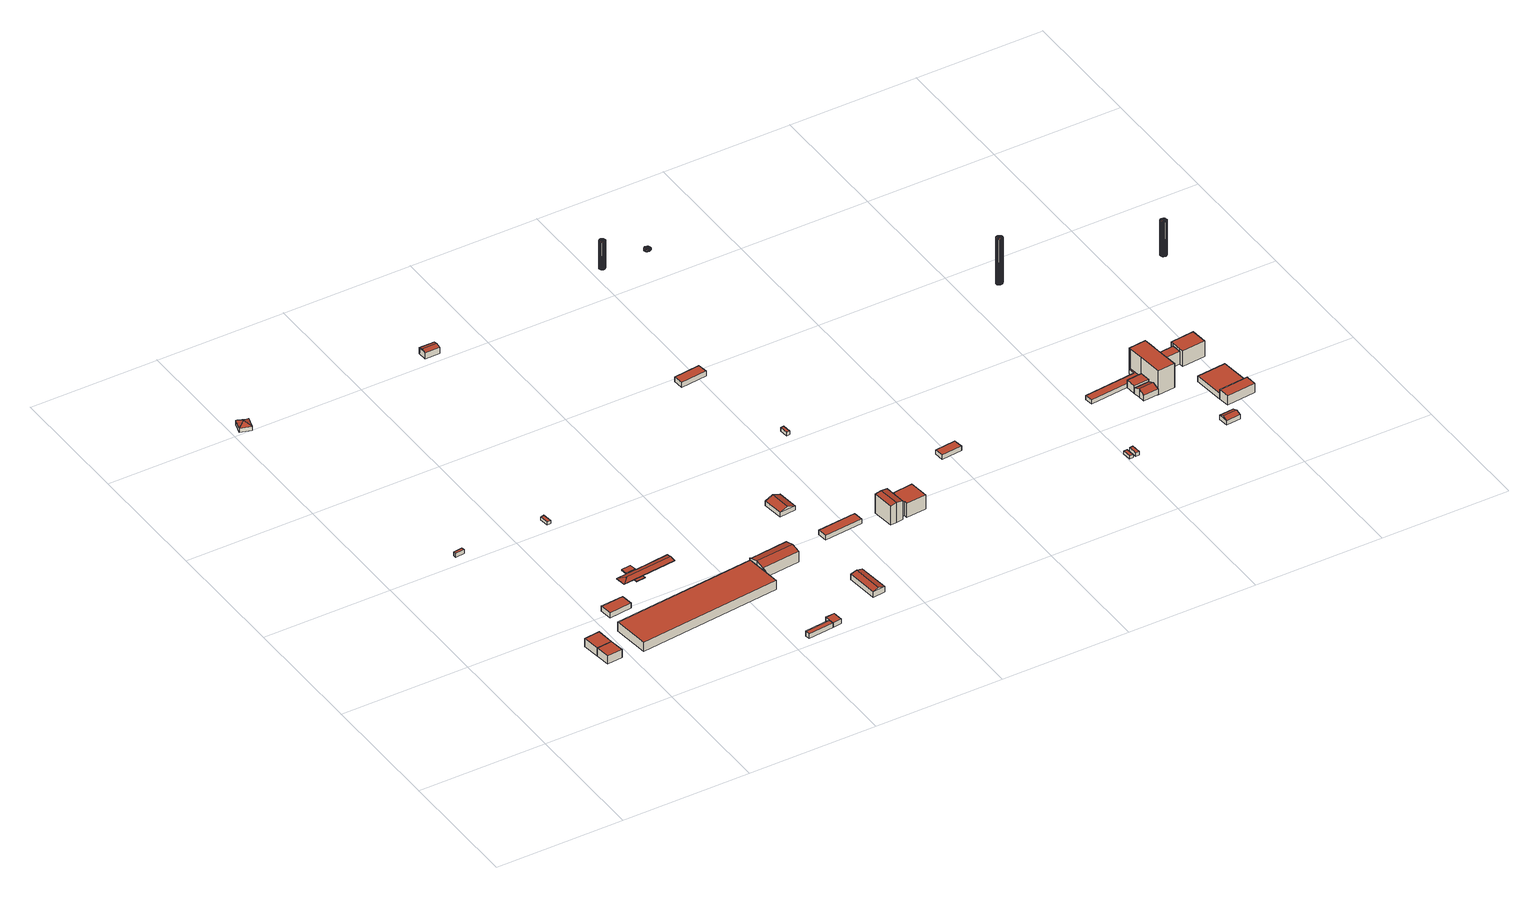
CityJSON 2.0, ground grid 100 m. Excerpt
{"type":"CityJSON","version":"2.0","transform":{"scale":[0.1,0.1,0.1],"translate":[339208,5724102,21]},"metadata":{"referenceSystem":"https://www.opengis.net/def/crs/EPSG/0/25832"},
"CityObjects":{
"building1":{"type":"Building","attributes":{"Geometrietyp2DReferenz":"3000","Gemeindeschluessel":"05170048","function":"31001_2100","roofType":"1000","measuredHeight":6.82},"address":[{"country":"Germany","locality":"Wesel","thoroughfareNumber":"87","thoroughfareName":"RWE-Straße"}],"geometry":[{"type":"Solid","lod":"2","boundaries":[[[[0,1,2,3]],[[4,5,1,0]],[[6,7,5,4]],[[3,2,7,6]],[[4,0,3,6]],[[1,5,7,2]]]],"semantics":{"surfaces":[{"type":"WallSurface"},{"type":"RoofSurface"},{"type":"GroundSurface"}],"values":[[0,0,0,0,1,2]]}}]},
"building2":{"type":"Building","attributes":{"Geometrietyp2DReferenz":"3000","Gemeindeschluessel":"05170048","function":"31001_2100","roofType":"1000","measuredHeight":6.75},"address":[{"country":"Germany","locality":"Wesel","thoroughfareNumber":"87","thoroughfareName":"RWE-Straße"}],"geometry":[{"type":"Solid","lod":"2","boundaries":[[[[8,9,10,11]],[[3,12,9,8]],[[6,13,12,3]],[[11,10,13,6]],[[3,8,11,6]],[[9,12,13,10]]]],"semantics":{"surfaces":[{"type":"WallSurface"},{"type":"RoofSurface"},{"type":"GroundSurface"}],"values":[[0,0,0,0,1,2]]}}]},
"building3":{"type":"Building","attributes":{"Geometrietyp2DReferenz":"3000","Gemeindeschluessel":"05170048","function":"31001_2520","roofType":"1000","measuredHeight":3.24},"address":[{"country":"Germany","locality":"Wesel","thoroughfareNumber":"89","thoroughfareName":"RWE-Straße"}],"geometry":[{"type":"Solid","lod":"2","boundaries":[[[[14,15,16,17]],[[18,19,15,14]],[[20,21,19,18]],[[17,16,21,20]],[[18,14,17,20]],[[15,19,21,16]]]],"semantics":{"surfaces":[{"type":"WallSurface"},{"type":"RoofSurface"},{"type":"GroundSurface"}],"values":[[0,0,0,0,1,2]]}}]},
"building4":{"type":"Building","attributes":{"Geometrietyp2DReferenz":"3000","Gemeindeschluessel":"05170048","function":"31001_2720","roofType":"3500","measuredHeight":6.2},"address":[{"country":"Germany","locality":"Wesel","thoroughfareNumber":"77","thoroughfareName":"RWE-Straße"}],"geometry":[{"type":"Solid","lod":"2","boundaries":[[[[22,23,24,25]],[[26,27,23,22]],[[28,29,27,26]],[[30,31,29,28]],[[32,33,31,30]],[[25,24,33,32]],[[22,25,34]],[[25,32,34]],[[32,30,34]],[[30,28,26,22,34]],[[23,27,29,31,33,24]]]],"semantics":{"surfaces":[{"type":"WallSurface"},{"type":"RoofSurface"},{"type":"GroundSurface"}],"values":[[0,0,0,0,0,0,1,1,1,1,2]]}}]},
"building5":{"type":"Building","attributes":{"Geometrietyp2DReferenz":"3000","Gemeindeschluessel":"05170048","function":"31001_2100","roofType":"1000","measuredHeight":4.11},"address":[{"country":"Germany","locality":"Wesel","thoroughfareNumber":"87","thoroughfareName":"RWE-Straße"}],"geometry":[{"type":"Solid","lod":"2","boundaries":[[[[35,36,37,38]],[[39,40,36,35]],[[41,42,40,39]],[[38,37,42,41]],[[39,35,38,41]],[[36,40,42,37]]]],"semantics":{"surfaces":[{"type":"WallSurface"},{"type":"RoofSurface"},{"type":"GroundSurface"}],"values":[[0,0,0,0,1,2]]}}]},
"building6":{"type":"Building","attributes":{"Geometrietyp2DReferenz":"3000","Gemeindeschluessel":"05170048","function":"31001_2100","roofType":"1000","measuredHeight":7.45},"address":[{"country":"Germany","locality":"Wesel","thoroughfareNumber":"89","thoroughfareName":"RWE-Straße"}],"geometry":[{"type":"Solid","lod":"2","boundaries":[[[[43,44,45,46]],[[47,48,44,43]],[[49,50,48,47]],[[46,45,50,49]],[[47,43,46,49]],[[44,48,50,45]]]],"semantics":{"surfaces":[{"type":"WallSurface"},{"type":"RoofSurface"},{"type":"GroundSurface"}],"values":[[0,0,0,0,1,2]]}}]},
"building7":{"type":"Building","attributes":{"Geometrietyp2DReferenz":"3000","Gemeindeschluessel":"05170048","function":"31001_2143","roofType":"1000","measuredHeight":2.45},"address":[{"country":"Germany","locality":"Wesel","thoroughfareNumber":"89","thoroughfareName":"RWE-Straße"}],"geometry":[{"type":"Solid","lod":"2","boundaries":[[[[51,52,53,54]],[[55,56,52,51]],[[57,58,56,55]],[[54,53,58,57]],[[55,51,54,57]],[[52,56,58,53]]]],"semantics":{"surfaces":[{"type":"WallSurface"},{"type":"RoofSurface"},{"type":"GroundSurface"}],"values":[[0,0,0,0,1,2]]}}]},
"building8":{"type":"Building","attributes":{"Gemeindeschluessel":"05170048","Geometrietyp2DReferenz":"3000","function":"31001_2100"},"address":[{"country":"Germany","locality":"Wesel","thoroughfareNumber":"89","thoroughfareName":"RWE-Straße"}],"children":["building8-1","building8-2","building8-3"]},
"building8-1":{"type":"BuildingPart","attributes":{"roofType":"5000","measuredHeight":1.44},"parents":["building8"],"geometry":[{"type":"Solid","lod":"2","boundaries":[[[[59,60,61,62]],[[63,64,60,59]],[[65,66,67,68]],[[69,70,66,65]],[[71,72,70,69]],[[73,74,72,71]],[[75,76,74,73]],[[62,61,77,78]],[[71,69,65,68,63,59,79]],[[59,62,79]],[[62,78,75,73,71,79]],[[60,64,67,66,70,72,74,76,77,61]],[[63,68,67,64]],[[78,77,76,75]]]],"semantics":{"surfaces":[{"type":"WallSurface"},{"type":"RoofSurface"},{"type":"GroundSurface"},{"type":"ClosureSurface"}],"values":[[0,0,0,0,0,0,0,0,1,1,1,2,3,3]]}}]},
"building8-2":{"type":"BuildingPart","attributes":{"roofType":"9999","measuredHeight":1.11},"parents":["building8"],"geometry":[{"type":"MultiSurface","lod":"2","boundaries":[[[80,81,82,83]],[[81,84,85,82]],[[80,67,84,81]],[[80,83,63,68]],[[82,85,64,83]],[[64,67,68,63]],[[84,67,64,85]]],"semantics":{"surfaces":[{"type":"RoofSurface"},{"type":"WallSurface"},{"type":"GroundSurface"}],"values":[0,1,1,1,1,1,2]}}]},
"building8-3":{"type":"BuildingPart","attributes":{"roofType":"9999","measuredHeight":0.456},"parents":["building8"],"geometry":[{"type":"Solid","lod":"2","boundaries":[[[[86,75,78,87]],[[86,88,76,75]],[[87,89,88,86]],[[78,77,89,87]],[[75,76,77,78]],[[76,88,89,77]]]],"semantics":{"surfaces":[{"type":"RoofSurface"},{"type":"WallSurface"},{"type":"GroundSurface"}],"values":[[0,1,1,1,1,2]]}}]},
"building9":{"type":"Building","attributes":{"Geometrietyp2DReferenz":"3000","Gemeindeschluessel":"05170048","function":"31001_2143","roofType":"1000","measuredHeight":3.91},"address":[{"country":"Germany","locality":"Wesel","thoroughfareNumber":"89","thoroughfareName":"RWE-Straße"}],"geometry":[{"type":"Solid","lod":"2","boundaries":[[[[90,91,92,93]],[[94,95,91,90]],[[96,97,95,94]],[[93,92,97,96]],[[94,90,93,96]],[[91,95,97,92]]]],"semantics":{"surfaces":[{"type":"WallSurface"},{"type":"RoofSurface"},{"type":"GroundSurface"}],"values":[[0,0,0,0,1,2]]}}]},
"building10":{"type":"Building","attributes":{"Geometrietyp2DReferenz":"3000","Gemeindeschluessel":"05170048","function":"31001_2143","roofType":"1000","measuredHeight":3.97},"address":[{"country":"Germany","locality":"Wesel","thoroughfareNumber":"89","thoroughfareName":"RWE-Straße"}],"geometry":[{"type":"Solid","lod":"2","boundaries":[[[[98,99,100,101]],[[102,103,99,98]],[[90,91,103,102]],[[93,92,91,90]],[[101,100,92,93]],[[90,102,98,101,93]],[[99,103,91,92,100]]]],"semantics":{"surfaces":[{"type":"WallSurface"},{"type":"RoofSurface"},{"type":"GroundSurface"}],"values":[[0,0,0,0,0,1,2]]}}]},
"building11":{"type":"Building","attributes":{"Geometrietyp2DReferenz":"3000","Gemeindeschluessel":"05170048","function":"31001_2100","roofType":"3100","measuredHeight":10.63},"address":[{"country":"Germany","locality":"Wesel","thoroughfareNumber":"89","thoroughfareName":"RWE-Straße"}],"geometry":[{"type":"Solid","lod":"2","boundaries":[[[[104,105,106,107]],[[108,109,105,104]],[[110,111,109,108]],[[112,113,111,110]],[[114,115,113,112]],[[116,117,115,114]],[[118,119,117,116]],[[120,121,119,118]],[[122,123,121,120]],[[107,106,123,122]],[[122,120,118,116,114,107]],[[112,110,108,104,107,114]],[[105,109,111,113,115,117,119,121,123,106]]]],"semantics":{"surfaces":[{"type":"WallSurface"},{"type":"RoofSurface"},{"type":"GroundSurface"}],"values":[[0,0,0,0,0,0,0,0,0,0,1,1,2]]}}]},
"building12":{"type":"Building","attributes":{"Geometrietyp2DReferenz":"3000","Gemeindeschluessel":"05170048","function":"31001_2512","roofType":"3100","measuredHeight":6.27},"geometry":[{"type":"Solid","lod":"2","boundaries":[[[[124,125,126,127]],[[128,129,125,124]],[[130,131,129,128]],[[127,126,131,130]],[[124,132,128]],[[130,133,127]],[[127,133,132,124]],[[128,132,133,130]],[[125,129,131,126]]]],"semantics":{"surfaces":[{"type":"WallSurface"},{"type":"RoofSurface"},{"type":"GroundSurface"}],"values":[[0,0,0,0,0,0,1,1,2]]}}]},
"building13":{"type":"Building","attributes":{"Geometrietyp2DReferenz":"3000","Gemeindeschluessel":"05170048","function":"31001_2520","roofType":"3100","measuredHeight":6.01},"address":[{"country":"Germany","locality":"Wesel","thoroughfareNumber":"89","thoroughfareName":"RWE-Straße"}],"geometry":[{"type":"Solid","lod":"2","boundaries":[[[[134,135,136,137]],[[138,139,135,134]],[[140,141,139,138]],[[137,136,141,140]],[[134,142,138]],[[140,143,137]],[[137,143,142,134]],[[138,142,143,140]],[[135,139,141,136]]]],"semantics":{"surfaces":[{"type":"WallSurface"},{"type":"RoofSurface"},{"type":"GroundSurface"}],"values":[[0,0,0,0,0,0,1,1,2]]}}]},
"building14":{"type":"Building","attributes":{"Geometrietyp2DReferenz":"3000","Gemeindeschluessel":"05170048","function":"31001_2501","roofType":"3100","measuredHeight":6.18},"address":[{"country":"Germany","locality":"Wesel","thoroughfareNumber":"89","thoroughfareName":"RWE-Straße"}],"geometry":[{"type":"Solid","lod":"2","boundaries":[[[[144,145,146,147]],[[148,149,145,144]],[[150,151,149,148]],[[147,146,151,150]],[[144,152,148]],[[150,153,147]],[[147,153,152,144]],[[148,152,153,150]],[[145,149,151,146]]]],"semantics":{"surfaces":[{"type":"WallSurface"},{"type":"RoofSurface"},{"type":"GroundSurface"}],"values":[[0,0,0,0,0,0,1,1,2]]}}]},
"building15":{"type":"Building","attributes":{"Geometrietyp2DReferenz":"3000","Gemeindeschluessel":"05170048","function":"31001_2100","roofType":"1000","measuredHeight":3.59},"address":[{"country":"Germany","locality":"Wesel","thoroughfareNumber":"89","thoroughfareName":"RWE-Straße"}],"geometry":[{"type":"Solid","lod":"2","boundaries":[[[[154,155,156,157]],[[158,159,155,154]],[[160,161,159,158]],[[157,156,161,160]],[[158,154,157,160]],[[155,159,161,156]]]],"semantics":{"surfaces":[{"type":"WallSurface"},{"type":"RoofSurface"},{"type":"GroundSurface"}],"values":[[0,0,0,0,1,2]]}}]},
"building16":{"type":"Building","attributes":{"Geometrietyp2DReferenz":"3000","Gemeindeschluessel":"05170048","function":"31001_2520","roofType":"3100","measuredHeight":16.72},"address":[{"country":"Germany","locality":"Wesel","thoroughfareNumber":"89","thoroughfareName":"RWE-Straße"}],"geometry":[{"type":"Solid","lod":"2","boundaries":[[[[162,163,164,165]],[[166,167,163,162]],[[168,169,167,166]],[[170,171,169,168]],[[172,173,171,170]],[[174,175,173,172]],[[176,177,175,174]],[[165,164,177,176]],[[172,170,168,166,162,174]],[[165,176,174,162]],[[163,167,169,171,173,175,177,164]]]],"semantics":{"surfaces":[{"type":"WallSurface"},{"type":"RoofSurface"},{"type":"GroundSurface"}],"values":[[0,0,0,0,0,0,0,0,1,1,2]]}}]},
"building17":{"type":"Building","attributes":{"Geometrietyp2DReferenz":"3000","Gemeindeschluessel":"05170048","function":"31001_2520","roofType":"1000","measuredHeight":11.85},"address":[{"country":"Germany","locality":"Wesel","thoroughfareNumber":"89","thoroughfareName":"RWE-Straße"}],"geometry":[{"type":"Solid","lod":"2","boundaries":[[[[178,179,180,181]],[[182,183,179,178]],[[184,185,183,182]],[[186,187,185,184]],[[188,189,187,186]],[[190,191,189,188]],[[192,193,191,190]],[[181,180,193,192]],[[190,188,186,184,182,178,181,192]],[[179,183,185,187,189,191,193,180]]]],"semantics":{"surfaces":[{"type":"WallSurface"},{"type":"RoofSurface"},{"type":"GroundSurface"}],"values":[[0,0,0,0,0,0,0,0,1,2]]}}]},
"building18":{"type":"Building","attributes":{"Geometrietyp2DReferenz":"3000","Gemeindeschluessel":"05170048","function":"31001_2143","roofType":"1000","measuredHeight":2.89},"address":[{"country":"Germany","locality":"Wesel","thoroughfareNumber":"89","thoroughfareName":"RWE-Straße"}],"geometry":[{"type":"Solid","lod":"2","boundaries":[[[[194,195,196,197]],[[198,199,195,194]],[[200,201,199,198]],[[197,196,201,200]],[[198,194,197,200]],[[195,199,201,196]]]],"semantics":{"surfaces":[{"type":"WallSurface"},{"type":"RoofSurface"},{"type":"GroundSurface"}],"values":[[0,0,0,0,1,2]]}}]},
"building19":{"type":"Building","attributes":{"Geometrietyp2DReferenz":"3000","Gemeindeschluessel":"05170048","function":"31001_2500","roofType":"1000","measuredHeight":4.03},"address":[{"country":"Germany","locality":"Wesel","thoroughfareNumber":"89","thoroughfareName":"RWE-Straße"}],"geometry":[{"type":"Solid","lod":"2","boundaries":[[[[202,203,204,205]],[[206,207,203,202]],[[208,209,207,206]],[[205,204,209,208]],[[206,202,205,208]],[[203,207,209,204]]]],"semantics":{"surfaces":[{"type":"WallSurface"},{"type":"RoofSurface"},{"type":"GroundSurface"}],"values":[[0,0,0,0,1,2]]}}]},
"building20":{"type":"Building","attributes":{"Geometrietyp2DReferenz":"1000","Gemeindeschluessel":"05170048","function":"51002_1251","roofType":"1000","measuredHeight":22.86},"geometry":[{"type":"Solid","lod":"2","boundaries":[[[[210,211,212]],[[211,213,212]],[[214,215,210]],[[215,211,210]],[[216,217,214]],[[217,215,214]],[[218,219,216]],[[219,217,216]],[[220,221,218]],[[221,219,218]],[[222,223,220]],[[223,221,220]],[[224,225,222]],[[225,223,222]],[[226,227,224]],[[227,225,224]],[[228,229,226]],[[229,227,226]],[[230,231,228]],[[231,229,228]],[[232,233,230]],[[233,231,230]],[[234,235,232]],[[235,233,232]],[[236,237,234]],[[237,235,234]],[[238,239,236]],[[239,237,236]],[[240,241,238]],[[241,239,238]],[[242,243,240]],[[243,241,240]],[[244,245,242]],[[245,243,242]],[[246,247,244]],[[247,245,244]],[[248,249,246]],[[249,247,246]],[[212,213,248]],[[213,249,248]],[[213,211,249]],[[211,215,249]],[[215,217,249]],[[217,219,249]],[[219,221,249]],[[221,223,249]],[[223,225,249]],[[225,227,249]],[[227,229,249]],[[229,231,249]],[[231,233,249]],[[233,235,249]],[[235,237,249]],[[237,239,249]],[[239,241,249]],[[241,243,249]],[[243,245,249]],[[245,247,249]],[[210,212,214]],[[212,248,214]],[[248,246,214]],[[246,244,214]],[[244,242,214]],[[242,240,214]],[[240,238,214]],[[238,236,214]],[[236,234,214]],[[234,232,214]],[[232,230,214]],[[230,228,214]],[[228,226,214]],[[226,224,214]],[[224,222,214]],[[222,220,214]],[[220,218,214]],[[218,216,214]]]],"semantics":{"surfaces":[{"type":"WallSurface"},{"type":"GroundSurface"},{"type":"RoofSurface"}],"values":[[0,0,0,0,0,0,0,0,0,0,0,0,0,0,0,0,0,0,0,0,0,0,0,0,0,0,0,0,0,0,0,0,0,0,0,0,0,0,0,0,1,1,1,1,1,1,1,1,1,1,1,1,1,1,1,1,1,1,2,2,2,2,2,2,2,2,2,2,2,2,2,2,2,2,2,2]]}}]},
"building21":{"type":"Building","attributes":{"Geometrietyp2DReferenz":"3000","Gemeindeschluessel":"05170048","function":"31001_2520","roofType":"1000","measuredHeight":3.68},"address":[{"country":"Germany","locality":"Wesel","thoroughfareNumber":"89","thoroughfareName":"RWE-Straße"}],"geometry":[{"type":"Solid","lod":"2","boundaries":[[[[250,251,252,253]],[[254,255,251,250]],[[256,257,255,254]],[[253,252,257,256]],[[254,250,253,256]],[[251,255,257,252]]]],"semantics":{"surfaces":[{"type":"WallSurface"},{"type":"RoofSurface"},{"type":"GroundSurface"}],"values":[[0,0,0,0,1,2]]}}]},
"building22":{"type":"Building","attributes":{"Geometrietyp2DReferenz":"1000","Gemeindeschluessel":"05170048","function":"51002_1251","roofType":"9999","measuredHeight":15},"geometry":[{"type":"Solid","lod":"2","boundaries":[[[[258,259,260]],[[259,261,260]],[[262,263,258]],[[263,259,258]],[[264,265,262]],[[265,263,262]],[[266,267,264]],[[267,265,264]],[[268,269,266]],[[269,267,266]],[[270,271,268]],[[271,269,268]],[[272,273,270]],[[273,271,270]],[[274,275,272]],[[275,273,272]],[[276,277,274]],[[277,275,274]],[[278,279,276]],[[279,277,276]],[[280,281,278]],[[281,279,278]],[[282,283,280]],[[283,281,280]],[[284,285,282]],[[285,283,282]],[[286,287,284]],[[287,285,284]],[[288,289,286]],[[289,287,286]],[[290,291,288]],[[291,289,288]],[[292,293,290]],[[293,291,290]],[[294,295,292]],[[295,293,292]],[[296,297,294]],[[297,295,294]],[[260,261,296]],[[261,297,296]],[[261,259,297]],[[259,263,297]],[[263,265,297]],[[265,267,297]],[[267,269,297]],[[269,271,297]],[[271,273,297]],[[273,275,297]],[[275,277,297]],[[277,279,297]],[[279,281,297]],[[281,283,297]],[[283,285,297]],[[285,287,297]],[[287,289,297]],[[289,291,297]],[[291,293,297]],[[293,295,297]],[[258,260,262]],[[260,296,262]],[[296,294,262]],[[294,292,262]],[[292,290,262]],[[290,288,262]],[[288,286,262]],[[286,284,262]],[[284,282,262]],[[282,280,262]],[[280,278,262]],[[278,276,262]],[[276,274,262]],[[274,272,262]],[[272,270,262]],[[270,268,262]],[[268,266,262]],[[266,264,262]]]],"semantics":{"surfaces":[{"type":"WallSurface"},{"type":"GroundSurface"},{"type":"RoofSurface"}],"values":[[0,0,0,0,0,0,0,0,0,0,0,0,0,0,0,0,0,0,0,0,0,0,0,0,0,0,0,0,0,0,0,0,0,0,0,0,0,0,0,0,1,1,1,1,1,1,1,1,1,1,1,1,1,1,1,1,1,1,2,2,2,2,2,2,2,2,2,2,2,2,2,2,2,2,2,2]]}}]},
"building23":{"type":"Building","attributes":{"Geometrietyp2DReferenz":"3000","Gemeindeschluessel":"05170048","function":"31001_2143","roofType":"1000","measuredHeight":2.36},"address":[{"country":"Germany","locality":"Wesel","thoroughfareNumber":"89","thoroughfareName":"RWE-Straße"}],"geometry":[{"type":"Solid","lod":"2","boundaries":[[[[298,299,300,301]],[[302,303,299,298]],[[304,305,303,302]],[[301,300,305,304]],[[302,298,301,304]],[[299,303,305,300]]]],"semantics":{"surfaces":[{"type":"WallSurface"},{"type":"RoofSurface"},{"type":"GroundSurface"}],"values":[[0,0,0,0,1,2]]}}]},
"building24":{"type":"Building","attributes":{"Geometrietyp2DReferenz":"3000","Gemeindeschluessel":"05170048","function":"31001_2100","roofType":"1000","measuredHeight":3.06},"address":[{"country":"Germany","locality":"Wesel","thoroughfareNumber":"89","thoroughfareName":"RWE-Straße"}],"geometry":[{"type":"Solid","lod":"2","boundaries":[[[[306,307,308,309]],[[310,311,307,306]],[[312,313,311,310]],[[309,308,313,312]],[[310,306,309,312]],[[307,311,313,308]]]],"semantics":{"surfaces":[{"type":"WallSurface"},{"type":"RoofSurface"},{"type":"GroundSurface"}],"values":[[0,0,0,0,1,2]]}}]},
"building25":{"type":"Building","attributes":{"Geometrietyp2DReferenz":"3000","Gemeindeschluessel":"05170048","function":"31001_2143","roofType":"1000","measuredHeight":3.45},"geometry":[{"type":"Solid","lod":"2","boundaries":[[[[314,315,316,317]],[[318,319,315,314]],[[320,321,319,318]],[[322,323,321,320]],[[324,325,323,322]],[[317,316,325,324]],[[322,320,318,314,317,324]],[[315,319,321,323,325,316]]]],"semantics":{"surfaces":[{"type":"WallSurface"},{"type":"RoofSurface"},{"type":"GroundSurface"}],"values":[[0,0,0,0,0,0,1,2]]}}]},
"building26":{"type":"Building","attributes":{"Geometrietyp2DReferenz":"3000","Gemeindeschluessel":"05170048","function":"31001_2120","roofType":"3100","measuredHeight":6.71},"geometry":[{"type":"Solid","lod":"2","boundaries":[[[[326,327,328,329]],[[330,331,327,326]],[[332,333,331,330]],[[334,335,333,332]],[[336,337,335,334]],[[338,339,337,336]],[[329,328,339,338]],[[332,330,326,329,334]],[[338,336,334,329]],[[327,331,333,335,337,339,328]]]],"semantics":{"surfaces":[{"type":"WallSurface"},{"type":"RoofSurface"},{"type":"GroundSurface"}],"values":[[0,0,0,0,0,0,0,1,1,2]]}}]},
"building27":{"type":"Building","attributes":{"Geometrietyp2DReferenz":"3000","Gemeindeschluessel":"05170048","function":"31001_2120","roofType":"1000","measuredHeight":6.5},"geometry":[{"type":"Solid","lod":"2","boundaries":[[[[340,341,342,343]],[[344,333,341,340]],[[345,331,333,344]],[[343,342,331,345]],[[344,340,343,345]],[[341,333,331,342]]]],"semantics":{"surfaces":[{"type":"WallSurface"},{"type":"RoofSurface"},{"type":"GroundSurface"}],"values":[[0,0,0,0,1,2]]}}]},
"building28":{"type":"Building","attributes":{"Geometrietyp2DReferenz":"3000","Gemeindeschluessel":"05170048","function":"31001_2100","roofType":"1000","measuredHeight":20.29},"geometry":[{"type":"Solid","lod":"2","boundaries":[[[[346,347,348,349]],[[350,351,347,346]],[[352,353,351,350]],[[354,355,353,352]],[[356,357,355,354]],[[358,359,357,356]],[[360,361,359,358]],[[349,348,361,360]],[[358,356,354,352,350,346,349,360]],[[347,351,353,355,357,359,361,348]]]],"semantics":{"surfaces":[{"type":"WallSurface"},{"type":"RoofSurface"},{"type":"GroundSurface"}],"values":[[0,0,0,0,0,0,0,0,1,2]]}}]},
"building29":{"type":"Building","attributes":{"Geometrietyp2DReferenz":"3000","Gemeindeschluessel":"05170048","function":"31001_2501","roofType":"3100","measuredHeight":5.25},"address":[{"country":"Germany","locality":"Wesel","thoroughfareNumber":"89","thoroughfareName":"RWE-Straße"}],"geometry":[{"type":"Solid","lod":"2","boundaries":[[[[362,363,364,365]],[[366,367,363,362]],[[368,369,367,366]],[[365,364,369,368]],[[362,370,366]],[[368,371,365]],[[365,371,370,362]],[[366,370,371,368]],[[363,367,369,364]]]],"semantics":{"surfaces":[{"type":"WallSurface"},{"type":"RoofSurface"},{"type":"GroundSurface"}],"values":[[0,0,0,0,0,0,1,1,2]]}}]},
"building30":{"type":"Building","attributes":{"Geometrietyp2DReferenz":"1000","Gemeindeschluessel":"05170048","function":"51002_1251","roofType":"1000","measuredHeight":38.39},"geometry":[{"type":"Solid","lod":"2","boundaries":[[[[372,373,374]],[[373,375,374]],[[376,377,372]],[[377,373,372]],[[378,379,376]],[[379,377,376]],[[380,381,378]],[[381,379,378]],[[382,383,380]],[[383,381,380]],[[384,385,382]],[[385,383,382]],[[386,387,384]],[[387,385,384]],[[388,389,386]],[[389,387,386]],[[390,391,388]],[[391,389,388]],[[392,393,390]],[[393,391,390]],[[394,395,392]],[[395,393,392]],[[396,397,394]],[[397,395,394]],[[398,399,396]],[[399,397,396]],[[400,401,398]],[[401,399,398]],[[402,403,400]],[[403,401,400]],[[404,405,402]],[[405,403,402]],[[406,407,404]],[[407,405,404]],[[408,409,406]],[[409,407,406]],[[410,411,408]],[[411,409,408]],[[374,375,410]],[[375,411,410]],[[375,373,411]],[[373,377,411]],[[377,379,411]],[[379,381,411]],[[381,383,411]],[[383,385,411]],[[385,387,411]],[[387,389,411]],[[389,391,411]],[[391,393,411]],[[393,395,411]],[[395,397,411]],[[397,399,411]],[[399,401,411]],[[401,403,411]],[[403,405,411]],[[405,407,411]],[[407,409,411]],[[372,374,376]],[[374,410,376]],[[410,408,376]],[[408,406,376]],[[406,404,376]],[[404,402,376]],[[402,400,376]],[[400,398,376]],[[398,396,376]],[[396,394,376]],[[394,392,376]],[[392,390,376]],[[390,388,376]],[[388,386,376]],[[386,384,376]],[[384,382,376]],[[382,380,376]],[[380,378,376]]]],"semantics":{"surfaces":[{"type":"WallSurface"},{"type":"GroundSurface"},{"type":"RoofSurface"}],"values":[[0,0,0,0,0,0,0,0,0,0,0,0,0,0,0,0,0,0,0,0,0,0,0,0,0,0,0,0,0,0,0,0,0,0,0,0,0,0,0,0,1,1,1,1,1,1,1,1,1,1,1,1,1,1,1,1,1,1,2,2,2,2,2,2,2,2,2,2,2,2,2,2,2,2,2,2]]}}]},
"building31":{"type":"Building","attributes":{"Geometrietyp2DReferenz":"3000","Gemeindeschluessel":"05170048","function":"31001_2100","roofType":"1000","measuredHeight":10.91},"geometry":[{"type":"Solid","lod":"2","boundaries":[[[[412,413,414,415]],[[416,353,413,412]],[[417,351,353,416]],[[415,414,351,417]],[[416,412,415,417]],[[413,353,351,414]]]],"semantics":{"surfaces":[{"type":"WallSurface"},{"type":"RoofSurface"},{"type":"GroundSurface"}],"values":[[0,0,0,0,1,2]]}}]},
"building32":{"type":"Building","attributes":{"Geometrietyp2DReferenz":"3000","Gemeindeschluessel":"05170048","function":"31001_2120","roofType":"1000","measuredHeight":7.75},"geometry":[{"type":"Solid","lod":"2","boundaries":[[[[418,419,420,421]],[[422,423,419,418]],[[424,425,423,422]],[[421,420,425,424]],[[422,418,421,424]],[[419,423,425,420]]]],"semantics":{"surfaces":[{"type":"WallSurface"},{"type":"RoofSurface"},{"type":"GroundSurface"}],"values":[[0,0,0,0,1,2]]}}]},
"building33":{"type":"Building","attributes":{"Geometrietyp2DReferenz":"3000","Gemeindeschluessel":"05170048","function":"31001_2120","roofType":"1000","measuredHeight":4.41},"geometry":[{"type":"Solid","lod":"2","boundaries":[[[[426,427,428,429]],[[430,420,427,426]],[[431,425,420,430]],[[429,428,425,431]],[[430,426,429,431]],[[427,420,425,428]]]],"semantics":{"surfaces":[{"type":"WallSurface"},{"type":"RoofSurface"},{"type":"GroundSurface"}],"values":[[0,0,0,0,1,2]]}}]},
"building34":{"type":"Building","attributes":{"Geometrietyp2DReferenz":"3000","Gemeindeschluessel":"05170048","function":"31001_2100","roofType":"1000","measuredHeight":12.95},"geometry":[{"type":"Solid","lod":"2","boundaries":[[[[432,433,434,435]],[[436,437,433,432]],[[438,439,437,436]],[[440,413,439,438]],[[441,414,413,440]],[[435,434,414,441]],[[440,438,436,432,435,441]],[[433,437,439,413,414,434]]]],"semantics":{"surfaces":[{"type":"WallSurface"},{"type":"RoofSurface"},{"type":"GroundSurface"}],"values":[[0,0,0,0,0,0,1,2]]}}]},
"building35":{"type":"Building","attributes":{"Geometrietyp2DReferenz":"1000","Gemeindeschluessel":"05170048","function":"51002_1251","roofType":"1000","measuredHeight":29.02},"geometry":[{"type":"Solid","lod":"2","boundaries":[[[[442,443,444]],[[443,445,444]],[[446,447,442]],[[447,443,442]],[[448,449,446]],[[449,447,446]],[[450,451,448]],[[451,449,448]],[[452,453,450]],[[453,451,450]],[[454,455,452]],[[455,453,452]],[[456,457,454]],[[457,455,454]],[[458,459,456]],[[459,457,456]],[[460,461,458]],[[461,459,458]],[[462,463,460]],[[463,461,460]],[[464,465,462]],[[465,463,462]],[[466,467,464]],[[467,465,464]],[[468,469,466]],[[469,467,466]],[[470,471,468]],[[471,469,468]],[[472,473,470]],[[473,471,470]],[[474,475,472]],[[475,473,472]],[[476,477,474]],[[477,475,474]],[[478,479,476]],[[479,477,476]],[[480,481,478]],[[481,479,478]],[[444,445,480]],[[445,481,480]],[[445,443,481]],[[443,447,481]],[[447,449,481]],[[449,451,481]],[[451,453,481]],[[453,455,481]],[[455,457,481]],[[457,459,481]],[[459,461,481]],[[461,463,481]],[[463,465,481]],[[465,467,481]],[[467,469,481]],[[469,471,481]],[[471,473,481]],[[473,475,481]],[[475,477,481]],[[477,479,481]],[[442,444,446]],[[444,480,446]],[[480,478,446]],[[478,476,446]],[[476,474,446]],[[474,472,446]],[[472,470,446]],[[470,468,446]],[[468,466,446]],[[466,464,446]],[[464,462,446]],[[462,460,446]],[[460,458,446]],[[458,456,446]],[[456,454,446]],[[454,452,446]],[[452,450,446]],[[450,448,446]]]],"semantics":{"surfaces":[{"type":"WallSurface"},{"type":"GroundSurface"},{"type":"RoofSurface"}],"values":[[0,0,0,0,0,0,0,0,0,0,0,0,0,0,0,0,0,0,0,0,0,0,0,0,0,0,0,0,0,0,0,0,0,0,0,0,0,0,0,0,1,1,1,1,1,1,1,1,1,1,1,1,1,1,1,1,1,1,2,2,2,2,2,2,2,2,2,2,2,2,2,2,2,2,2,2]]}}]}
},
"vertices":[
[903,481,129],[903,481,61],[890,596,61],[890,596,129],[782,468,129],[782,468,61],[769,582,129],[769,582,61],
[875,731,129],[875,731,62],[754,717,62],[754,717,129],[890,596,62],[769,582,62],
[611,2067,76],[611,2067,44],[540,2059,44],[540,2059,76],[614,2041,76],[614,2041,44],[543,2033,76],[543,2033,44],
[30,4031,110],[30,4031,74],[2,3945,74],[2,3945,110],[39,4028,110],[39,4028,74],[106,4006,110],[106,4006,74],[116,4003,110],[116,4003,74],[88,3917,110],[88,3917,74],[59,3974,136],
[1241,915,105],[1241,915,64],[1231,1009,64],[1231,1009,105],[1063,895,105],[1063,895,64],[1053,990,105],[1053,990,64],
[2155,870,135],[2155,870,60],[1034,748,60],[1034,748,135],[2186,583,135],[2186,583,60],[1065,462,135],[1065,462,60],
[1294,2035,56],[1294,2035,31],[1285,2109,31],[1285,2109,56],[1264,2032,56],[1264,2032,31],[1256,2106,56],[1256,2106,31],
[1336,1253,57],[1336,1253,53],[1345,1171,53],[1345,1171,57],[1418,1263,57],[1418,1263,53],[1491,1270,57],[1491,1270,53],[1491,1271,53],[1491,1271,57],[1762,1300,57],[1762,1300,53],[1767,1259,67],[1767,1259,53],[1771,1218,57],[1771,1218,53],[1499,1188,57],[1499,1188,53],[1429,1180,53],[1429,1180,57],[1394,1218,67],
[1491,1271,64],[1485,1321,64],[1413,1313,64],[1418,1263,64],[1485,1321,53],[1413,1313,53],
[1502,1160,57],[1432,1152,57],[1502,1160,53],[1432,1152,53],
[2291,26,97],[2291,26,58],[2286,64,58],[2286,64,97],[2091,4,97],[2091,4,58],[2087,43,97],[2087,43,58],
[2353,113,97],[2353,113,58],[2282,105,58],[2282,105,97],[2361,33,97],[2361,33,58],
[2155,875,147],[2155,875,60],[2163,801,60],[2163,801,167],[2158,875,147],[2158,875,60],[2158,870,148],[2158,870,60],[2461,903,148],[2461,903,60],[2468,834,167],[2468,834,60],[2476,766,148],[2476,766,60],[2173,733,148],[2173,733,60],[2176,703,140],[2176,703,60],[2174,702,140],[2174,702,60],
[1630,4085,103],[1630,4085,50],[1513,4084,50],[1513,4084,103],[1630,4014,103],[1630,4014,50],[1514,4013,103],[1514,4013,50],[1630,4050,112],[1513,4049,112],
[2809,204,83],[2809,204,36],[2783,450,36],[2783,450,83],[2712,194,83],[2712,194,36],[2686,440,83],[2686,440,36],[2760,199,96],[2734,445,96],
[2762,1282,84],[2762,1282,47],[2744,1446,47],[2744,1446,84],[2638,1269,84],[2638,1269,47],[2620,1432,84],[2620,1432,47],[2700,1275,109],[2682,1439,109],
[3060,909,96],[3060,909,60],[3051,988,60],[3051,988,96],[2757,878,96],[2757,878,60],[2749,956,96],[2749,956,60],
[3266,996,200],[3266,996,33],[3215,991,33],[3215,991,191],[3317,1002,191],[3317,1002,33],[3321,969,191],[3321,969,33],[3333,857,191],[3333,857,33],[3335,830,191],[3335,830,33],[3284,824,200],[3284,824,33],[3233,819,191],[3233,819,33],
[3354,985,152],[3354,985,34],[3356,973,34],[3356,973,152],[3513,1002,152],[3513,1002,34],[3529,850,152],[3529,850,34],[3371,834,152],[3371,834,34],[3368,860,152],[3368,860,34],[3333,857,152],[3333,857,34],[3321,969,152],[3321,969,34],
[3182,2033,61],[3182,2033,32],[3175,2102,32],[3175,2102,61],[3157,2031,61],[3157,2031,32],[3150,2099,61],[3150,2099,32],
[3044,2885,70],[3044,2885,30],[3035,2966,30],[3035,2966,70],[2838,2863,70],[2838,2863,30],[2829,2943,70],[2829,2943,30],
[3068,4240,301],[3068,4240,73],[3063,4246,301],[3063,4246,73],[3070,4232,301],[3070,4232,73],[3070,4225,301],[3070,4225,73],[3068,4217,301],[3068,4217,73],[3063,4211,301],[3063,4211,73],[3057,4206,301],[3057,4206,73],[3049,4204,301],[3049,4204,73],[3041,4204,301],[3041,4204,73],[3034,4206,301],[3034,4206,73],[3028,4211,301],[3028,4211,73],[3023,4217,301],[3023,4217,73],[3021,4225,301],[3021,4225,73],[3021,4232,301],[3021,4232,73],[3023,4240,301],[3023,4240,73],[3028,4246,301],[3028,4246,73],[3034,4251,301],[3034,4251,73],[3041,4253,301],[3041,4253,73],[3049,4253,301],[3049,4253,73],[3057,4251,301],[3057,4251,73],
[4064,1261,84],[4064,1261,47],[4056,1335,47],[4056,1335,84],[3901,1243,84],[3901,1243,47],[3894,1318,84],[3894,1318,47],
[3432,4253,83],[3432,4253,73],[3428,4259,83],[3428,4259,73],[3435,4245,83],[3435,4245,73],[3435,4238,83],[3435,4238,73],[3432,4230,83],[3432,4230,73],[3428,4224,83],[3428,4224,73],[3422,4219,83],[3422,4219,73],[3414,4217,83],[3414,4217,73],[3406,4217,83],[3406,4217,73],[3399,4219,83],[3399,4219,73],[3392,4224,83],[3392,4224,73],[3388,4230,83],[3388,4230,73],[3385,4238,83],[3385,4238,73],[3385,4245,83],[3385,4245,73],[3388,4253,83],[3388,4253,73],[3392,4259,83],[3392,4259,73],[3399,4264,83],[3399,4264,73],[3406,4266,83],[3406,4266,73],[3414,4266,83],[3414,4266,73],[3422,4264,83],[3422,4264,73],
[5020,607,57],[5020,607,33],[5014,677,33],[5014,677,57],[4991,604,57],[4991,604,33],[4984,674,57],[4984,674,33],
[5069,609,64],[5069,609,34],[5062,682,34],[5062,682,64],[5041,607,64],[5041,607,34],[5034,679,64],[5034,679,34],
[5491,1371,62],[5491,1371,27],[5088,1329,27],[5088,1329,62],[5486,1421,62],[5486,1421,27],[5501,1422,62],[5501,1422,27],[5513,1310,62],[5513,1310,27],[5095,1266,62],[5095,1266,27],
[5401,1215,73],[5401,1215,27],[5407,1163,27],[5407,1163,95],[5402,1215,73],[5402,1215,27],[5521,1227,73],[5521,1227,27],[5527,1174,95],[5527,1174,27],[5532,1122,73],[5532,1122,27],[5412,1110,73],[5412,1110,27],
[5513,1307,92],[5513,1307,27],[5394,1295,27],[5394,1295,92],[5521,1227,92],[5402,1215,92],
[5637,1457,225],[5637,1457,22],[5499,1443,22],[5499,1443,225],[5643,1392,225],[5643,1392,22],[5651,1319,225],[5651,1319,22],[5670,1135,225],[5670,1135,22],[5533,1121,225],[5533,1121,22],[5513,1310,225],[5513,1310,22],[5501,1422,225],[5501,1422,22],
[5743,583,70],[5743,583,33],[5857,594,33],[5857,594,70],[5735,662,70],[5735,662,33],[5849,674,70],[5849,674,33],[5739,622,86],[5853,634,86],
[5300,2764,398],[5300,2764,14],[5295,2770,398],[5295,2770,14],[5302,2757,398],[5302,2757,14],[5302,2749,398],[5302,2749,14],[5300,2741,398],[5300,2741,14],[5295,2735,398],[5295,2735,14],[5289,2730,398],[5289,2730,14],[5281,2728,398],[5281,2728,14],[5273,2728,398],[5273,2728,14],[5266,2730,398],[5266,2730,14],[5260,2735,398],[5260,2735,14],[5255,2741,398],[5255,2741,14],[5253,2749,398],[5253,2749,14],[5253,2757,398],[5253,2757,14],[5255,2764,398],[5255,2764,14],[5260,2770,398],[5260,2770,14],[5266,2775,398],[5266,2775,14],[5273,2777,398],[5273,2777,14],[5281,2777,398],[5281,2777,14],[5289,2775,398],[5289,2775,14],
[5836,1338,131],[5836,1338,22],[5828,1412,22],[5828,1412,131],[5651,1319,131],[5643,1392,131],
[6095,793,111],[6095,793,33],[6086,880,33],[6086,880,111],[5866,769,111],[5866,769,33],[5857,856,111],[5857,856,33],
[6061,1124,77],[6061,1124,33],[5831,1101,33],[5831,1101,77],[6086,880,77],[5857,856,77],
[6011,1454,152],[6011,1454,22],[5826,1435,22],[5826,1435,152],[6024,1325,152],[6024,1325,22],[5839,1306,152],[5839,1306,22],[5836,1338,152],[5828,1412,152],
[6415,2467,292],[6415,2467,2],[6411,2473,292],[6411,2473,2],[6418,2460,292],[6418,2460,2],[6418,2452,292],[6418,2452,2],[6415,2444,292],[6415,2444,2],[6411,2438,292],[6411,2438,2],[6404,2433,292],[6404,2433,2],[6397,2431,292],[6397,2431,2],[6389,2431,292],[6389,2431,2],[6382,2433,292],[6382,2433,2],[6375,2438,292],[6375,2438,2],[6371,2444,292],[6371,2444,2],[6368,2452,292],[6368,2452,2],[6368,2460,292],[6368,2460,2],[6371,2467,292],[6371,2467,2],[6375,2473,292],[6375,2473,2],[6382,2478,292],[6382,2478,2],[6389,2480,292],[6389,2480,2],[6397,2480,292],[6397,2480,2],[6404,2478,292],[6404,2478,2]
]}
